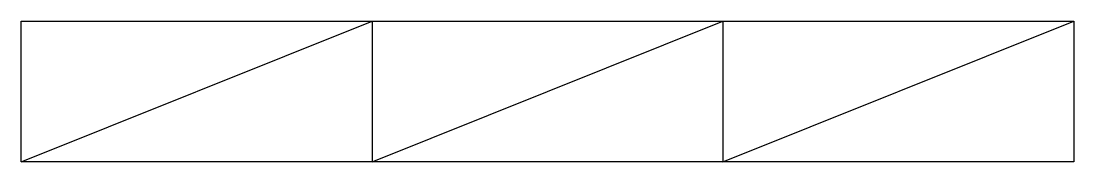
# Model space of a CAD drawing. Header units: metres. Extents: x 15350 to 17270, y -3809 to -3553.
import ezdxf

# ---------------------------------------------------------------- set-up
doc = ezdxf.new("R2010")
doc.units = ezdxf.units.M
doc.layers.add('LAYER1', color=1, linetype='Continuous')

msp = doc.modelspace()

# ---------------------------------------------------------------- linework, layer by layer
for p, q in [((15349.9, -3809.41), (15989.9, -3553.41)), ((15989.9, -3809.41), (16629.9, -3553.41)), ((16629.9, -3809.41), (17269.9, -3553.41))]:
    msp.add_line(p, q)
at = {"layer": 'LAYER1'}
for p, q in [((15349.9, -3809.41), (15349.9, -3553.41)), ((15349.9, -3553.41), (17269.9, -3553.41)), ((15989.9, -3553.41), (15989.9, -3809.41)), ((16629.9, -3553.41), (16629.9, -3809.41)), ((17269.9, -3553.41), (17269.9, -3809.41)), ((17269.9, -3809.41), (15349.9, -3809.41))]:
    msp.add_line(p, q, dxfattribs=at)

doc.saveas('drawing.dxf')
